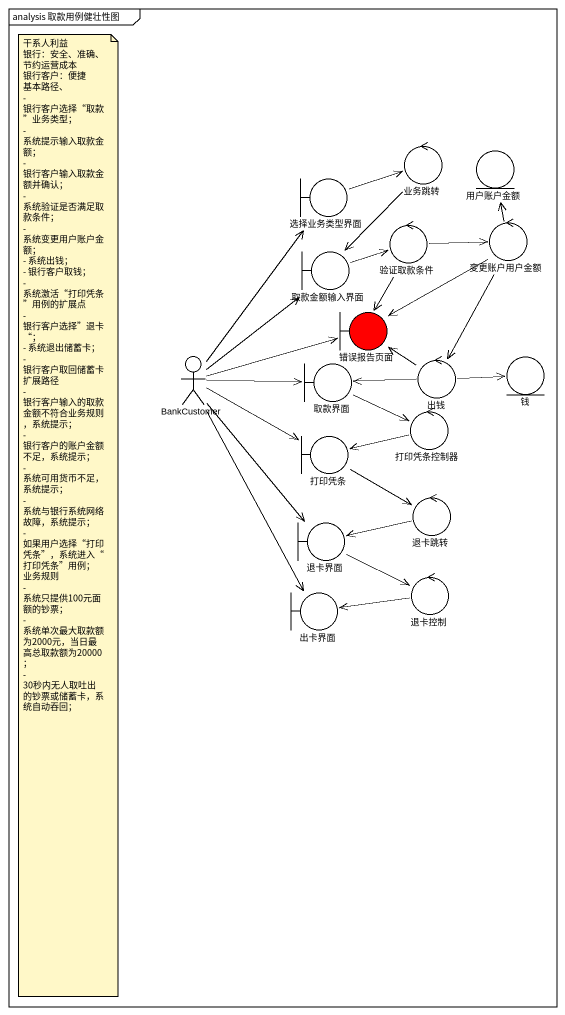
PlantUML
@startuml
mainframe analysis 取款用例健壮性图
control 业务跳转
entity 用户账户金额
boundary 选择业务类型界面
control 验证取款条件
control 变更账户用户金额
boundary 取款金额输入界面
boundary 错误报告页面 #FF0000
actor BankCustomer
boundary 取款界面
control 出钱
entity 钱
control 打印凭条控制器
boundary 打印凭条
control 退卡跳转
boundary 退卡界面
control 退卡控制
boundary 出卡界面
业务跳转 --> 取款金额输入界面
选择业务类型界面 -right-> 业务跳转
验证取款条件 -right-> 变更账户用户金额
验证取款条件 --> 错误报告页面
变更账户用户金额 -up-> 用户账户金额
变更账户用户金额 --> 错误报告页面
变更账户用户金额 --> 出钱
取款金额输入界面 -right-> 验证取款条件
BankCustomer -up-> 选择业务类型界面
BankCustomer -up-> 取款金额输入界面
BankCustomer -right-> 错误报告页面
BankCustomer -right-> 取款界面
BankCustomer -right-> 打印凭条
BankCustomer --> 退卡界面
BankCustomer --> 出卡界面
取款界面 -right-> 打印凭条控制器
出钱 -up-> 错误报告页面
出钱 -left-> 取款界面
出钱 -right-> 钱
打印凭条控制器 -left-> 打印凭条
打印凭条 --> 退卡跳转
退卡跳转 -left-> 退卡界面
退卡界面 -right-> 退卡控制
退卡控制 -left-> 出卡界面
note as N1
  干系人利益
  银行：安全、准确、节约运营成本
  银行客户：便捷
  基本路径、
  - 银行客户选择“取款”业务类型；
  - 系统提示输入取款金额；
  - 银行客户输入取款金额并确认；
  - 系统验证是否满足取款条件；
  - 系统变更用户账户金额；
  - 系统出钱；
  - 银行客户取钱；
  - 系统激活“打印凭条”用例的扩展点
  - 银行客户选择”退卡“；
  - 系统退出储蓄卡；
  - 银行客户取回储蓄卡
  扩展路径
  - 银行客户输入的取款金额不符合业务规则，系统提示；
  - 银行客户的账户金额不足，系统提示；
  - 系统可用货币不足，系统提示；
  - 系统与银行系统网络故障，系统提示；
  - 如果用户选择“打印凭条”，系统进入“打印凭条”用例；
  业务规则
  - 系统只提供100元面额的钞票；
  - 系统单次最大取款额为2000元，当日最高总取款额为20000；
  - 30秒内无人取吐出的钞票或储蓄卡，系统自动吞回；
end note
@enduml
